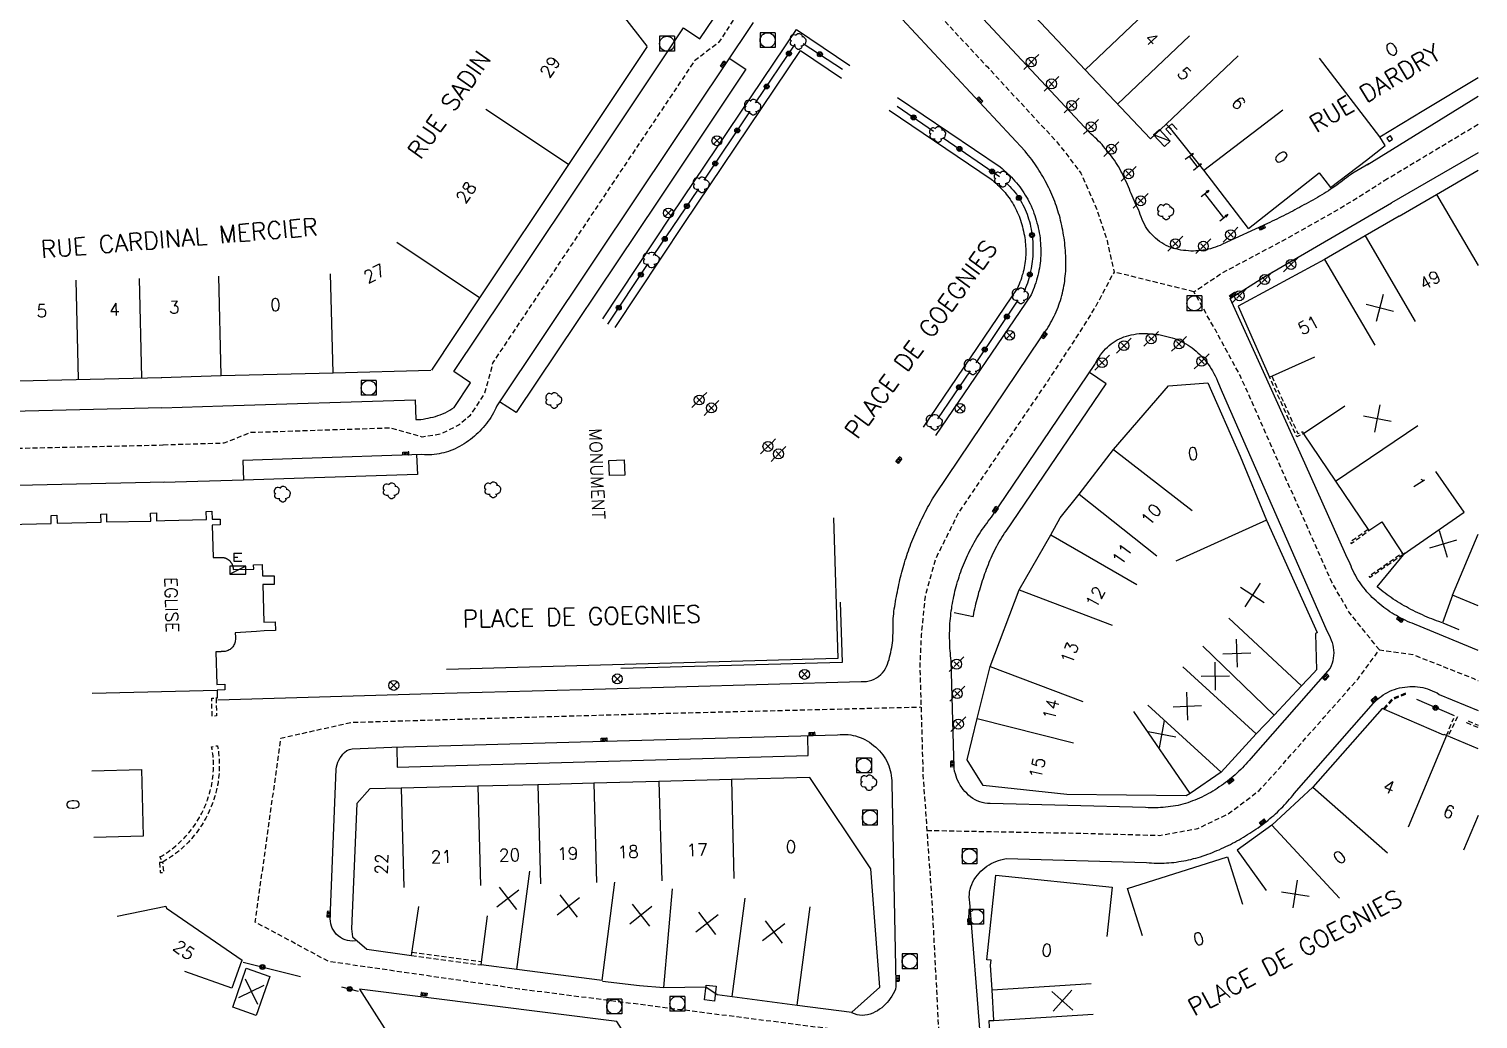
# Model space of a CAD drawing. Header units: millimetres. Extents: x 119599 to 135000, y 124063 to 131000.
# Drawn here: x 134854.1 to 135000, y 130349.7 to 130449.5 of the extents above; entities that cross this region are included whole.
import ezdxf
from ezdxf.enums import TextEntityAlignment as Align

# ---------------------------------------------------------------- set-up
doc = ezdxf.new("R2010")
doc.units = ezdxf.units.MM
doc.linetypes.add('DASHED', pattern=[0.75, 0.5, -0.25])
doc.layers.get('0').update_dxf_attribs({"linetype": 'CONTINUOUS'})
for name, color, linetype in [('W0001', 6, 'DASHED'), ('W0008', 7, 'CONTINUOUS'), ('W0017', 7, 'CONTINUOUS'), ('W0100', 7, 'CONTINUOUS'), ('W0105', 7, 'CONTINUOUS'), ('W0112', 1, 'DASHED'), ('W0300', 7, 'CONTINUOUS'), ('W0322', 7, 'CONTINUOUS'), ('W0400', 7, 'CONTINUOUS'), ('W0420', 7, 'CONTINUOUS'), ('W0430', 7, 'CONTINUOUS'), ('W0454', 7, 'CONTINUOUS'), ('W0469', 7, 'CONTINUOUS'), ('W0984', 7, 'CONTINUOUS'), ('W0989', 7, 'CONTINUOUS'), ('W0991', 7, 'CONTINUOUS'), ('W1102', 7, 'CONTINUOUS'), ('W1471', 7, 'CONTINUOUS')]:
    doc.layers.add(name, color=color, linetype=linetype)
doc.styles.get("Standard").update_dxf_attribs({"font": 'romans.shx', "width": 0.85})

# ---------------------------------------------------------------- blocks, each defined once
blk = doc.blocks.new('T469')
at = {"color": 0, "linetype": 'Continuous', "flags": 128}
for points in [[(-0.35, 0.35), (0.35, -0.35)], [(-0.35, -0.35), (0.35, 0.35)]]:
    blk.add_lwpolyline(points, dxfattribs=at)
at = {"color": 0, "linetype": 'Continuous'}
blk.add_circle((0, 0), 0.5, dxfattribs=at)
blk = doc.blocks.new('T300')
for p, q in [((-0.8, 0.51), (-0.86, 0.34)), ((-0.86, 0.34), (-0.86, 0.17)), ((-0.86, 0.17), (-0.74, 0.06)), ((-0.69, 0.63), (-0.8, 0.51)), ((-0.8, -0.06), (-0.74, 0.06)), ((-0.74, 0.06), (-0.69, 0.11)), ((-0.57, 0.69), (-0.69, 0.63)), ((-0.46, 0.69), (-0.57, 0.69)), ((-0.29, 0.63), (-0.46, 0.69)), ((-0.29, 0.63), (-0.17, 0.74)), ((-0.23, 0.57), (-0.29, 0.63)), ((-0.17, 0.74), (-0.06, 0.8)), ((-0.06, 0.8), (0.06, 0.8)), ((0.06, 0.8), (0.23, 0.74)), ((0.23, 0.74), (0.34, 0.63)), ((0.34, 0.63), (0.4, 0.51)), ((0.46, 0.46), (0.34, 0.46)), ((0.4, 0.51), (0.4, 0.46)), ((0.57, 0.4), (0.46, 0.46)), ((0.57, 0.4), (0.69, 0.29)), ((0.69, 0.29), (0.74, 0.17)), ((0.74, 0.06), (0.69, -0.17)), ((0.74, 0.17), (0.74, 0.06)), ((-0.8, -0.17), (-0.8, -0.06)), ((-0.8, -0.23), (-0.8, -0.17)), ((-0.74, -0.34), (-0.8, -0.23)), ((-0.69, -0.4), (-0.74, -0.34)), ((-0.51, -0.46), (-0.69, -0.4)), ((-0.4, -0.46), (-0.51, -0.46)), ((-0.4, -0.46), (-0.34, -0.46)), ((-0.34, -0.46), (-0.34, -0.4)), ((-0.34, -0.51), (-0.34, -0.46)), ((-0.29, -0.63), (-0.34, -0.51)), ((-0.17, -0.74), (-0.29, -0.63)), ((-0.06, -0.8), (-0.17, -0.74)), ((0.06, -0.8), (-0.06, -0.8)), ((0.17, -0.74), (0.06, -0.8)), ((0.23, -0.69), (0.17, -0.74)), ((0.29, -0.46), (0.23, -0.46)), ((0.29, -0.63), (0.23, -0.69)), ((0.46, -0.4), (0.29, -0.46)), ((0.34, -0.51), (0.29, -0.63)), ((0.34, -0.51), (0.34, -0.46)), ((0.57, -0.34), (0.46, -0.4)), ((0.63, -0.29), (0.57, -0.34)), ((0.69, -0.17), (0.63, -0.29))]:
    blk.add_line(p, q)
blk = doc.blocks.new('T454')
for p, q in [((-0.25, 0.25), (0.25, -0.25)), ((-0.25, -0.25), (0.25, 0.25)), ((0.75, 0.75), (0.375, 0.375)), ((-0.375, -0.375), (-0.75, -0.75))]:
    blk.add_line(p, q)
blk.add_ellipse((0, 0), major_axis=(0.354, 0.354), ratio=1, start_param=5.497787143782138, end_param=11.78097245096172)
blk = doc.blocks.new('T400')
for p, q in [((-0.15, 0.3), (0.15, 0.3)), ((-0.15, -0.25), (-0.15, 0.3)), ((-0.15, 0.15), (0.15, 0.15)), ((-0.15, 0), (0.15, 0)), ((0.15, 0.3), (0.15, -0.25)), ((-0.15, -0.15), (0.15, -0.15)), ((-0.15, -0.25), (-0.15, -0.3)), ((-0.15, -0.3), (0.15, -0.3)), ((0.15, -0.3), (0.15, -0.25))]:
    blk.add_line(p, q)
blk = doc.blocks.new('T420')
for p, q in [((0.75, 0.75), (-0.75, 0.75)), ((-0.75, 0.75), (-0.75, -0.75)), ((0.75, 0.75), (0.75, -0.75)), ((0.75, -0.75), (-0.75, -0.75))]:
    blk.add_line(p, q)
blk.add_ellipse((0, 0), major_axis=(-0.53, 0.53), ratio=1, start_param=3.926991, end_param=10.210176)
blk = doc.blocks.new('T430')
at = {"flags": 128}
for points in [[(-0.4, 2.1), (0.4, 2.1)], [(-0.4, 2.1), (-0.4, 1.3)], [(-0.4, 1.7), (0, 1.7)], [(0.8, 0.8), (-0.8, 0.8)], [(-0.8, 0.8), (-0.8, 0)], [(0.8, 0.8), (-0.8, 0)], [(-0.8, 0), (0.8, 0)], [(-0.4, 1.3), (0.4, 1.3)], [(0.8, 0), (0.8, 0.8)]]:
    blk.add_lwpolyline(points, dxfattribs=at)
blk = doc.blocks.new('t105o')
for p, q in [((-0.5, 0), (0.5, 0)), ((0.5, 0), (0.2, 0.1)), ((0.5, 0), (0.2, -0.1))]:
    blk.add_line(p, q)
blk = doc.blocks.new('t322o')
at = {"color": 0, "linetype": 'Continuous'}
for radius in [0.25, 0.15]:
    blk.add_circle((0, 0), radius, dxfattribs=at)
blk = doc.blocks.new('t991o')
at = {"color": 0, "linetype": 'Continuous'}
for p, q in [((-1, 1), (1, -1)), ((-1, -1), (1, 1))]:
    blk.add_line(p, q, dxfattribs=at)
blk = doc.blocks.new('T1471')
at = {"color": 0, "linetype": 'Continuous', "flags": 128}
blk.add_lwpolyline([(-0.75, -0.5), (-0.75, 0.5), (0.75, 0.5), (0.75, -0.5), (-0.75, -0.5)], dxfattribs=at)

msp = doc.modelspace()

# ---------------------------------------------------------------- linework, layer by layer
at = {"layer": 'W0001', "flags": 128}
for points in [[(134932.72, 130484.3), (134933.83, 130479.23), (134934.22, 130474.76), (134934.83, 130467.95), (134934.99, 130465.26), (134935.33, 130460.7), (134938.09, 130458.13), (134940.92, 130455.9), (134943.71, 130453.03), (134950.59, 130445.65), (134957.66, 130438.01), (134960.01, 130434.96), (134961.64, 130431.22), (134962.64, 130428.15), (134963.35, 130424.99), (134961.52, 130421.55), (134959.51, 130418.35), (134956.77, 130414.17), (134947.69, 130400.76), (134945.4, 130396.15), (134944.32, 130392.31), (134943.93, 130388.44), (134943.79, 130385.36), (134944.11, 130374.32), (134945, 130361.59), (134945.42, 130353.61), (134946.07, 130340.93), (134946.4, 130332.96), (134946.5, 130327.78), (134946.4, 130322.38)], [(134912.83, 130468.46), (134920.16, 130462.79), (134924.03, 130459.91), (134925.55, 130458.84), (134927.95, 130456.94), (134925.92, 130451.78), (134923.53, 130448.1), (134921.11, 130446.27), (134909.73, 130429.25), (134900.8, 130415.88), (134899.97, 130412.8), (134898.48, 130410.5), (134897.41, 130409.6), (134895.53, 130408.65), (134893.68, 130408.37), (134890.49, 130409.27), (134881.44, 130408.97), (134876.38, 130408.81), (134873.7, 130407.74), (134867.57, 130407.56)], [(134990.07, 130386.93), (134986.98, 130390.77), (134985.28, 130393.76), (134983.07, 130398.73), (134978.54, 130408.95), (134976.05, 130414.55), (134973.55, 130419.15), (134971.39, 130423), (134974.23, 130424.89), (134980.67, 130428.32), (134985.95, 130431.3), (134990.14, 130433.91)], [(134971.39, 130423), (134963.35, 130424.99)], [(134944.5, 130368.75), (134959.57, 130368.47), (134963.69, 130368.36), (134967.94, 130368.25), (134971.78, 130368.94), (134974.85, 130370.41), (134977.97, 130372.77), (134980.41, 130375.49), (134984.5, 130380.14), (134987.92, 130384.01), (134990.07, 130386.93), (134993.45, 130386.46), (134999.65, 130384), (135000, 130383.85)], [(134945.78, 130346.54), (134936.57, 130348.52), (134903.43, 130352.77), (134884.26, 130355.54), (134876.87, 130359.51), (134879.46, 130378.04), (134886.53, 130379.63), (134902.32, 130380.1), (134917.62, 130380.53), (134943.91, 130381.18)]]:
    msp.add_lwpolyline(points, dxfattribs=at)
at = {"layer": 'W0001'}
for points in [[(135000, 130439.83), (134990.89, 130434.36), (134990.15, 130433.9)], [(134810.95, 130406.29), (134867.57, 130407.57)]]:
    msp.add_lwpolyline(points, dxfattribs=at)
at = {"layer": 'W0008', "flags": 128}
for points in [[(134988.99, 130435.88), (134987.38, 130434.93), (134987.17, 130434.78), (134986.96, 130434.63), (134986.75, 130434.47), (134986.56, 130434.33), (134986.36, 130434.18), (134986.17, 130434.04), (134985.97, 130433.89), (134985.78, 130433.74), (134985.58, 130433.6), (134985.38, 130433.46), (134985.16, 130433.32), (134984.94, 130433.18), (134984.72, 130433.04), (134984.5, 130432.9), (134984.27, 130432.77), (134984.05, 130432.63), (134983.83, 130432.5), (134983.6, 130432.37), (134983.38, 130432.24), (134983.15, 130432.11), (134982.92, 130431.99), (134982.7, 130431.86), (134982.47, 130431.74), (134982.24, 130431.61), (134982.02, 130431.49), (134981.79, 130431.37), (134981.57, 130431.25), (134981.34, 130431.13), (134981.11, 130431.01), (134980.88, 130430.89), (134980.65, 130430.78), (134980.42, 130430.66), (134980.19, 130430.55), (134979.96, 130430.43), (134979.73, 130430.32), (134979.5, 130430.21), (134979.27, 130430.1), (134979.04, 130429.98), (134978.81, 130429.87), (134974.28, 130427.78), (134974.04, 130427.67), (134973.8, 130427.58), (134973.56, 130427.49), (134973.32, 130427.41), (134973.07, 130427.34), (134972.83, 130427.28), (134972.58, 130427.23), (134972.34, 130427.18), (134972.09, 130427.15), (134971.84, 130427.12), (134971.59, 130427.11), (134971.34, 130427.1), (134971.09, 130427.1), (134970.84, 130427.12), (134970.59, 130427.14), (134970.34, 130427.17), (134970.09, 130427.2), (134969.83, 130427.25), (134969.58, 130427.31), (134969.33, 130427.37), (134969.07, 130427.45), (134968.82, 130427.55), (134968.59, 130427.66), (134968.36, 130427.78), (134968.15, 130427.92), (134967.94, 130428.07), (134967.74, 130428.23), (134967.54, 130428.4), (134967.36, 130428.57), (134967.17, 130428.76), (134967, 130428.95), (134966.82, 130429.15), (134966.66, 130429.36), (134966.52, 130429.58), (134966.4, 130429.81), (134966.28, 130430.05), (134966.18, 130430.29), (134966.09, 130430.54), (134965.99, 130430.78), (134965.9, 130431.03), (134965.8, 130431.27), (134965.69, 130431.51), (134965.59, 130431.73), (134965.48, 130431.96), (134965.38, 130432.19), (134965.28, 130432.42), (134965.18, 130432.65), (134965.08, 130432.88), (134964.98, 130433.11), (134964.89, 130433.34), (134964.79, 130433.57), (134964.69, 130433.8), (134964.59, 130434.03), (134964.48, 130434.26), (134964.38, 130434.49), (134964.27, 130434.71), (134964.16, 130434.94), (134964.04, 130435.16), (134963.92, 130435.38), (134963.8, 130435.6), (134963.67, 130435.81), (134963.53, 130436.03), (134963.39, 130436.24), (134963.24, 130436.44), (134963.09, 130436.65), (134962.94, 130436.85), (134962.79, 130437.05), (134962.63, 130437.24), (134962.47, 130437.44), (134962.3, 130437.63), (134962.14, 130437.82), (134961.97, 130438), (134961.79, 130438.18), (134961.61, 130438.36), (134961.43, 130438.54), (134961.25, 130438.71), (134961.06, 130438.88), (134960.87, 130439.05), (134953.57, 130446.86), (134941.45, 130459.84)], [(134873.1, 130381.91), (134894.68, 130382.53), (134909.78, 130382.95), (134937.88, 130383.73), (134938.16, 130383.73), (134938.43, 130383.75), (134938.7, 130383.8), (134938.95, 130383.87), (134939.19, 130383.97), (134939.42, 130384.1), (134939.64, 130384.26), (134939.85, 130384.44), (134940.04, 130384.63), (134940.19, 130384.83), (134940.32, 130385.04), (134940.44, 130385.26), (134940.53, 130385.48), (134940.62, 130385.71), (134940.69, 130385.95), (134940.75, 130386.19), (134940.81, 130386.43), (134940.87, 130386.67), (134940.92, 130386.92), (134940.97, 130387.16), (134941.02, 130387.4), (134941.05, 130387.64), (134941.07, 130387.88), (134941.08, 130388.13), (134941.09, 130388.37), (134941.1, 130388.61), (134941.1, 130388.86), (134941.1, 130389.1), (134941.1, 130389.35), (134941.1, 130389.59), (134941.11, 130389.84), (134941.12, 130390.08), (134941.13, 130390.32), (134941.16, 130390.57), (134941.19, 130390.81), (134941.22, 130391.06), (134941.26, 130391.31), (134941.3, 130391.55), (134941.35, 130391.8), (134941.39, 130392.05), (134941.43, 130392.3), (134941.48, 130392.54), (134941.53, 130392.79), (134941.58, 130393.04), (134941.63, 130393.28), (134941.68, 130393.53), (134941.73, 130393.77), (134941.79, 130394.02), (134941.85, 130394.26), (134941.91, 130394.5), (134941.97, 130394.75), (134942.04, 130394.99), (134942.1, 130395.23), (134942.17, 130395.47), (134942.24, 130395.71), (134942.32, 130395.95), (134942.4, 130396.19), (134942.47, 130396.43), (134942.56, 130396.67), (134942.64, 130396.91), (134942.73, 130397.15), (134942.81, 130397.38), (134942.9, 130397.62), (134942.99, 130397.85), (134943.09, 130398.08), (134943.18, 130398.32), (134943.28, 130398.55), (134943.38, 130398.78), (134943.48, 130399.01), (134943.58, 130399.24), (134943.68, 130399.46), (134943.79, 130399.69), (134943.9, 130399.92), (134944.01, 130400.14), (134944.12, 130400.37), (134944.23, 130400.59), (134944.34, 130400.81), (134944.46, 130401.03), (134944.58, 130401.26), (134944.7, 130401.48), (134944.82, 130401.69), (134944.95, 130401.91), (134945.07, 130402.13), (134945.2, 130402.35), (134945.33, 130402.56), (134955.98, 130418.37), (134956.13, 130418.58), (134956.28, 130418.79), (134956.43, 130419), (134956.57, 130419.21), (134956.71, 130419.43), (134956.84, 130419.64), (134956.96, 130419.86), (134957.08, 130420.08), (134957.2, 130420.3), (134957.31, 130420.53), (134957.42, 130420.75), (134957.52, 130420.98), (134957.61, 130421.21), (134957.71, 130421.44), (134957.79, 130421.67), (134957.87, 130421.9), (134957.95, 130422.13), (134958.02, 130422.37), (134958.09, 130422.61), (134958.15, 130422.85), (134958.2, 130423.09), (134958.26, 130423.33), (134958.3, 130423.58), (134958.35, 130423.82), (134958.38, 130424.07), (134958.41, 130424.32), (134958.44, 130424.57), (134958.46, 130424.82), (134958.48, 130425.07), (134958.49, 130425.33), (134958.5, 130425.59), (134958.5, 130425.84), (134958.5, 130426.1), (134958.49, 130426.37), (134958.48, 130426.63), (134958.47, 130426.89), (134958.45, 130427.16), (134958.43, 130427.41), (134958.4, 130427.67), (134958.38, 130427.93), (134958.35, 130428.19), (134958.31, 130428.44), (134958.27, 130428.69), (134958.23, 130428.94), (134958.19, 130429.19), (134958.14, 130429.44), (134958.08, 130429.69), (134958.03, 130429.94), (134957.97, 130430.18), (134957.91, 130430.43), (134957.84, 130430.67), (134957.77, 130430.91), (134957.7, 130431.15), (134957.62, 130431.39), (134957.54, 130431.63), (134957.46, 130431.86), (134957.37, 130432.1), (134957.28, 130432.33), (134957.19, 130432.57), (134957.09, 130432.8), (134956.99, 130433.03), (134956.88, 130433.25), (134956.78, 130433.48), (134956.66, 130433.71), (134956.55, 130433.93), (134956.43, 130434.16), (134956.31, 130434.38), (134956.18, 130434.6), (134956.06, 130434.82), (134955.92, 130435.04), (134955.79, 130435.25), (134955.65, 130435.47), (134955.51, 130435.68), (134955.36, 130435.9), (134955.21, 130436.11), (134955.06, 130436.32), (134954.9, 130436.53), (134954.74, 130436.74), (134954.58, 130436.94), (134954.41, 130437.15), (134940.65, 130451.92)], [(134892.97, 130412.13), (134893.04, 130410.14), (134893.54, 130410.15), (134893.79, 130410.18), (134894.04, 130410.22), (134894.29, 130410.27), (134894.53, 130410.32), (134894.78, 130410.38), (134895.02, 130410.45), (134895.26, 130410.53), (134895.5, 130410.62), (134895.74, 130410.72), (134895.98, 130410.82), (134896.22, 130410.94), (134896.45, 130411.07), (134896.67, 130411.21), (134896.89, 130411.35), (134898.56, 130413.84), (134896.86, 130414.97), (134904.61, 130426.54), (134913.41, 130439.72), (134920, 130449.58), (134921.65, 130448.47), (134923.74, 130451.6)], [(134927.01, 130450.13), (134915.54, 130432.98), (134901.2, 130411.5), (134901.09, 130411.26), (134900.97, 130411.02), (134900.85, 130410.8), (134900.72, 130410.57), (134900.59, 130410.35), (134900.45, 130410.14), (134900.3, 130409.93), (134900.15, 130409.73), (134899.99, 130409.53), (134899.83, 130409.34), (134899.66, 130409.15), (134899.49, 130408.97), (134899.31, 130408.79), (134899.13, 130408.61), (134898.94, 130408.45), (134898.74, 130408.28), (134898.54, 130408.13), (134898.33, 130407.97), (134898.12, 130407.83), (134897.9, 130407.68), (134897.67, 130407.55), (134897.45, 130407.42), (134897.23, 130407.3), (134897.01, 130407.19), (134896.78, 130407.09), (134896.55, 130407), (134896.32, 130406.92), (134896.09, 130406.85), (134895.85, 130406.78), (134895.62, 130406.73), (134895.38, 130406.68), (134895.14, 130406.64), (134894.89, 130406.61), (134894.65, 130406.59), (134894.4, 130406.58), (134894.15, 130406.58), (134893.9, 130406.58), (134893.65, 130406.6), (134881.58, 130406.2), (134875.63, 130406.02), (134875.69, 130404.02), (134867.66, 130403.8)], [(134911.87, 130420.26), (134918.79, 130430.71), (134931.37, 130449.43), (134936.75, 130445.79)], [(134913.12, 130419.39), (134920.06, 130429.86), (134931.78, 130447.31), (134935.9, 130444.53)], [(134941.56, 130442.55), (134951.88, 130435.57), (134952.08, 130435.4), (134952.28, 130435.23), (134952.48, 130435.06), (134952.67, 130434.89), (134952.85, 130434.71), (134953.03, 130434.53), (134953.2, 130434.34), (134953.37, 130434.15), (134953.54, 130433.96), (134953.69, 130433.77), (134953.85, 130433.57), (134954, 130433.37), (134954.14, 130433.16), (134954.28, 130432.96), (134954.41, 130432.74), (134954.54, 130432.53), (134954.66, 130432.31), (134954.78, 130432.09), (134954.89, 130431.86), (134954.99, 130431.64), (134955.09, 130431.4), (134955.19, 130431.17), (134955.28, 130430.93), (134955.37, 130430.69), (134955.45, 130430.44), (134955.52, 130430.2), (134955.59, 130429.94), (134955.66, 130429.69), (134955.72, 130429.43), (134955.77, 130429.17), (134955.82, 130428.92), (134955.86, 130428.66), (134955.9, 130428.41), (134955.92, 130428.15), (134955.95, 130427.9), (134955.96, 130427.64), (134955.97, 130427.39), (134955.98, 130427.14), (134955.97, 130426.89), (134955.97, 130426.64), (134955.95, 130426.38), (134955.93, 130426.13), (134955.9, 130425.89), (134955.87, 130425.64), (134955.83, 130425.39), (134955.79, 130425.14), (134955.73, 130424.89), (134955.68, 130424.65), (134955.61, 130424.4), (134955.54, 130424.16), (134955.47, 130423.91), (134955.38, 130423.67), (134955.29, 130423.42), (134955.2, 130423.18), (134955.1, 130422.94), (134954.99, 130422.7), (134945.37, 130408.51)], [(134940.7, 130441.29), (134950.97, 130434.34), (134951.12, 130434.23), (134951.29, 130434.08), (134951.46, 130433.93), (134951.62, 130433.78), (134951.78, 130433.63), (134951.93, 130433.47), (134952.08, 130433.31), (134952.23, 130433.15), (134952.37, 130432.99), (134952.5, 130432.82), (134952.63, 130432.65), (134952.76, 130432.48), (134952.88, 130432.31), (134953, 130432.13), (134953.11, 130431.95), (134953.22, 130431.77), (134953.32, 130431.58), (134953.42, 130431.4), (134953.52, 130431.2), (134953.61, 130431.01), (134953.69, 130430.81), (134953.78, 130430.61), (134953.85, 130430.41), (134953.93, 130430.2), (134954, 130429.99), (134954.06, 130429.77), (134954.12, 130429.55), (134954.18, 130429.33), (134954.23, 130429.11), (134954.28, 130428.88), (134954.32, 130428.66), (134954.36, 130428.44), (134954.39, 130428.22), (134954.41, 130428), (134954.43, 130427.78), (134954.44, 130427.56), (134954.45, 130427.35), (134954.46, 130427.13), (134954.45, 130426.92), (134954.45, 130426.7), (134954.43, 130426.49), (134954.42, 130426.28), (134954.39, 130426.07), (134954.37, 130425.86), (134954.33, 130425.64), (134954.29, 130425.43), (134954.25, 130425.22), (134954.2, 130425.01), (134954.15, 130424.8), (134954.08, 130424.59), (134954.02, 130424.38), (134953.95, 130424.17), (134953.87, 130423.96), (134953.79, 130423.75), (134953.7, 130423.54), (134953.66, 130423.44), (134944.12, 130409.36)], [(135000, 130386.87), (134993.62, 130389.52), (134993.38, 130389.61), (134993.14, 130389.7), (134992.91, 130389.8), (134992.68, 130389.91), (134992.45, 130390.02), (134992.22, 130390.13), (134992, 130390.25), (134991.78, 130390.38), (134991.56, 130390.5), (134991.34, 130390.64), (134991.13, 130390.77), (134990.92, 130390.92), (134990.72, 130391.06), (134990.51, 130391.21), (134990.31, 130391.37), (134990.11, 130391.53), (134989.92, 130391.69), (134989.73, 130391.86), (134989.54, 130392.04), (134989.35, 130392.21), (134989.17, 130392.4), (134988.99, 130392.58), (134988.82, 130392.78), (134988.66, 130392.97), (134988.5, 130393.17), (134988.34, 130393.37), (134988.19, 130393.58), (134988.05, 130393.78), (134987.91, 130394), (134987.78, 130394.21), (134987.66, 130394.44), (134987.54, 130394.66), (134987.42, 130394.89), (134987.31, 130395.12), (134987.21, 130395.35), (134987.11, 130395.59), (134986.69, 130396.51), (134982.55, 130405.74), (134978.4, 130414.95), (134975.05, 130422.31), (134978.43, 130424.47), (134991.29, 130431.94)], [(134867.47, 130411.32), (134873.6, 130411.5), (134892.97, 130412.12)], [(134949.86, 130348.34), (134948.82, 130361.49), (134948.79, 130361.77), (134948.77, 130362.04), (134948.78, 130362.3), (134948.81, 130362.56), (134948.86, 130362.82), (134948.93, 130363.07), (134949.02, 130363.31), (134949.14, 130363.55), (134949.27, 130363.79), (134949.42, 130364.02), (134949.59, 130364.24), (134949.77, 130364.44), (134949.95, 130364.63), (134950.14, 130364.81), (134950.34, 130364.98), (134950.55, 130365.13), (134950.76, 130365.27), (134950.99, 130365.4), (134951.22, 130365.52), (134951.46, 130365.62), (134951.7, 130365.71), (134951.96, 130365.79), (134952.22, 130365.85), (134952.49, 130365.9), (134966.62, 130365.51), (134966.87, 130365.49), (134967.12, 130365.47), (134967.38, 130365.46), (134967.63, 130365.46), (134967.88, 130365.45), (134968.13, 130365.45), (134968.38, 130365.46), (134968.63, 130365.47), (134968.87, 130365.49), (134969.12, 130365.51), (134969.37, 130365.53), (134969.62, 130365.56), (134969.86, 130365.6), (134970.11, 130365.64), (134970.36, 130365.68), (134970.6, 130365.73), (134970.85, 130365.78), (134971.09, 130365.83), (134971.34, 130365.9), (134971.58, 130365.96), (134971.83, 130366.03), (134972.07, 130366.1), (134972.31, 130366.18), (134972.54, 130366.26), (134972.78, 130366.34), (134973.02, 130366.43), (134973.25, 130366.52), (134973.48, 130366.61), (134973.71, 130366.71), (134973.94, 130366.8), (134974.17, 130366.91), (134974.4, 130367.01), (134974.62, 130367.12), (134974.84, 130367.22), (134975.07, 130367.34), (134975.29, 130367.45), (134975.51, 130367.57), (134975.73, 130367.69), (134975.94, 130367.81), (134976.16, 130367.94), (134976.37, 130368.06), (134976.59, 130368.19), (134976.8, 130368.32), (134977.01, 130368.46), (134977.22, 130368.59), (134977.43, 130368.73), (134977.64, 130368.87), (134977.85, 130369.02), (134978.06, 130369.16), (134978.26, 130369.31), (134978.46, 130369.46), (134978.66, 130369.62), (134978.86, 130369.77), (134979.05, 130369.93), (134979.25, 130370.1), (134979.43, 130370.26), (134979.62, 130370.43), (134979.8, 130370.6), (134979.98, 130370.78), (134980.16, 130370.95), (134980.34, 130371.13), (134980.51, 130371.32), (134980.68, 130371.5), (134980.85, 130371.69), (134981.01, 130371.88), (134981.18, 130372.07), (134981.34, 130372.27), (134981.49, 130372.47), (134989.46, 130381.55), (134989.65, 130381.74), (134989.84, 130381.92), (134990.04, 130382.09), (134990.25, 130382.25), (134990.46, 130382.39), (134990.67, 130382.53), (134990.9, 130382.65), (134991.13, 130382.76), (134991.36, 130382.86), (134991.6, 130382.95), (134991.85, 130383.03), (134992.1, 130383.09), (134992.36, 130383.14), (134992.62, 130383.19), (134992.89, 130383.22), (134993.15, 130383.23), (134993.41, 130383.24), (134993.67, 130383.23), (134993.92, 130383.21), (134994.18, 130383.18), (134994.43, 130383.13), (134994.67, 130383.07), (134994.92, 130383), (134995.16, 130382.92), (134995.4, 130382.82), (134995.63, 130382.71), (134995.87, 130382.59), (134996.1, 130382.45), (135000, 130380.84)], [(134886.96, 130357.63), (134886.68, 130357.6), (134886.41, 130357.61), (134886.16, 130357.65), (134885.91, 130357.72), (134885.67, 130357.83), (134885.44, 130357.96), (134885.22, 130358.13), (134885.03, 130358.31), (134884.88, 130358.49), (134884.74, 130358.69), (134884.63, 130358.9), (134884.54, 130359.11), (134884.48, 130359.34), (134884.45, 130359.59), (134884.43, 130359.84), (134885.01, 130374.91), (134885.05, 130375.15), (134885.12, 130375.39), (134885.2, 130375.61), (134885.29, 130375.83), (134885.41, 130376.04), (134885.55, 130376.24), (134885.7, 130376.43), (134885.87, 130376.61), (134886.1, 130376.79), (134886.36, 130376.91), (134886.64, 130376.97), (134890.61, 130377.13), (134909.61, 130377.66), (134935.51, 130378.38), (134935.78, 130378.4), (134936.05, 130378.41), (134936.31, 130378.41), (134936.57, 130378.39), (134936.83, 130378.36), (134937.08, 130378.31), (134937.32, 130378.26), (134937.57, 130378.18), (134937.8, 130378.1), (134938.04, 130378), (134938.27, 130377.89), (134938.49, 130377.76), (134938.71, 130377.63), (134938.93, 130377.48), (134939.14, 130377.31), (134939.35, 130377.13), (134939.54, 130376.95), (134939.73, 130376.76), (134939.9, 130376.56), (134940.06, 130376.36), (134940.2, 130376.15), (134940.34, 130375.94), (134940.46, 130375.72), (134940.57, 130375.49), (134940.66, 130375.26), (134940.75, 130375.03), (134940.82, 130374.78), (134940.87, 130374.54), (134940.92, 130374.28), (134940.95, 130374.02), (134940.97, 130373.76), (134940.98, 130373.49), (134941.39, 130353.32), (134941.38, 130353.04), (134941.33, 130352.77), (134941.25, 130352.51), (134941.12, 130352.27), (134940.97, 130352.04), (134940.82, 130351.82), (134940.67, 130351.61), (134940.5, 130351.42), (134940.33, 130351.23), (134940.14, 130351.05), (134939.95, 130350.88), (134939.74, 130350.73), (134939.53, 130350.58), (134939.3, 130350.46), (134939.06, 130350.34), (134938.8, 130350.25), (134938.53, 130350.17), (134938.26, 130350.13), (134938, 130350.12), (134937.73, 130350.13), (134937.47, 130350.18), (134937.21, 130350.26), (134936.95, 130350.37)]]:
    msp.add_lwpolyline(points, dxfattribs=at)
at = {"layer": 'W0008'}
for points in [[(134988.83, 130435.78), (135000, 130442.7)], [(135000, 130437), (134991.29, 130431.94)], [(134867.47, 130411.32), (134852.34, 130410.95)], [(134867.76, 130403.81), (134823.28, 130402.83)]]:
    msp.add_lwpolyline(points, dxfattribs=at)
at = {"layer": 'W0008', "flags": 128}
msp.add_lwpolyline([(134947.25, 130374.97), (134946.95, 130385.83), (134946.92, 130386.08), (134946.89, 130386.34), (134946.87, 130386.59), (134946.85, 130386.84), (134946.83, 130387.09), (134946.81, 130387.34), (134946.8, 130387.6), (134946.8, 130387.85), (134946.79, 130388.1), (134946.79, 130388.35), (134946.79, 130388.6), (134946.8, 130388.85), (134946.81, 130389.1), (134946.82, 130389.35), (134946.83, 130389.6), (134946.85, 130389.85), (134946.88, 130390.1), (134946.9, 130390.35), (134946.93, 130390.6), (134946.96, 130390.85), (134947, 130391.09), (134947.03, 130391.34), (134947.08, 130391.59), (134947.12, 130391.84), (134947.17, 130392.09), (134947.22, 130392.33), (134947.28, 130392.58), (134947.33, 130392.83), (134947.39, 130393.07), (134947.46, 130393.32), (134947.53, 130393.56), (134947.6, 130393.81), (134947.67, 130394.06), (134947.75, 130394.3), (134947.83, 130394.54), (134947.92, 130394.78), (134948, 130395.02), (134948.09, 130395.26), (134948.18, 130395.49), (134948.28, 130395.73), (134948.38, 130395.96), (134948.48, 130396.19), (134948.59, 130396.42), (134948.69, 130396.65), (134948.81, 130396.88), (134948.92, 130397.1), (134949.04, 130397.32), (134949.16, 130397.54), (134949.28, 130397.76), (134949.41, 130397.98), (134949.54, 130398.2), (134949.67, 130398.42), (134949.8, 130398.63), (134949.94, 130398.84), (134950.08, 130399.05), (134950.23, 130399.26), (134950.38, 130399.47), (134950.53, 130399.67), (134950.68, 130399.88), (134950.84, 130400.08), (134951, 130400.28), (134961.42, 130415.69), (134961.55, 130415.95), (134961.69, 130416.19), (134961.84, 130416.42), (134962, 130416.65), (134962.16, 130416.86), (134962.33, 130417.06), (134962.5, 130417.25), (134962.68, 130417.42), (134962.87, 130417.59), (134963.06, 130417.75), (134963.26, 130417.89), (134963.47, 130418.03), (134963.68, 130418.15), (134963.9, 130418.27), (134964.12, 130418.37), (134964.35, 130418.46), (134964.59, 130418.54), (134964.83, 130418.61), (134965.08, 130418.67), (134965.34, 130418.71), (134965.6, 130418.75), (134965.87, 130418.78), (134966.15, 130418.79), (134966.43, 130418.79), (134966.72, 130418.79), (134967.02, 130418.77), (134967.3, 130418.75), (134967.59, 130418.71), (134967.87, 130418.68), (134968.14, 130418.63), (134968.41, 130418.57), (134968.67, 130418.51), (134968.93, 130418.44), (134969.19, 130418.37), (134969.43, 130418.28), (134969.67, 130418.19), (134969.91, 130418.09), (134970.14, 130417.98), (134970.37, 130417.87), (134970.59, 130417.75), (134970.81, 130417.62), (134971.02, 130417.48), (134971.22, 130417.34), (134971.42, 130417.19), (134971.62, 130417.03), (134971.8, 130416.86), (134971.99, 130416.68), (134972.17, 130416.5), (134972.34, 130416.31), (134972.51, 130416.12), (134972.67, 130415.91), (134972.83, 130415.7), (134972.98, 130415.48), (134973.13, 130415.25), (134973.27, 130415.02), (134973.4, 130414.78), (134973.53, 130414.53), (134973.66, 130414.27), (134973.78, 130414), (134974.25, 130412.88), (134979.28, 130401.42), (134984.69, 130389.07), (134984.69, 130389.07), (134985.1, 130388.16), (134985.21, 130387.91), (134985.31, 130387.67), (134985.38, 130387.41), (134985.43, 130387.16), (134985.46, 130386.89), (134985.47, 130386.63), (134985.46, 130386.36), (134985.43, 130386.09), (134985.38, 130385.83), (134985.31, 130385.58), (134985.21, 130385.33), (134985.1, 130385.08), (134977.14, 130376), (134976.97, 130375.8), (134976.8, 130375.61), (134976.63, 130375.42), (134976.46, 130375.24), (134976.28, 130375.05), (134976.1, 130374.88), (134975.92, 130374.7), (134975.74, 130374.53), (134975.55, 130374.36), (134975.36, 130374.19), (134975.17, 130374.03), (134974.97, 130373.87), (134974.77, 130373.71), (134974.57, 130373.56), (134974.37, 130373.41), (134974.16, 130373.27), (134973.95, 130373.12), (134973.74, 130372.98), (134973.53, 130372.84), (134973.31, 130372.71), (134973.09, 130372.58), (134972.87, 130372.45), (134972.64, 130372.33), (134972.42, 130372.22), (134972.19, 130372.11), (134971.96, 130372), (134971.73, 130371.9), (134971.49, 130371.8), (134971.26, 130371.71), (134971.02, 130371.63), (134970.78, 130371.54), (134970.54, 130371.47), (134970.29, 130371.4), (134970.05, 130371.33), (134969.8, 130371.27), (134969.55, 130371.21), (134968.3, 130371.06), (134968.04, 130371.05), (134967.79, 130371.03), (134967.53, 130371.03), (134967.28, 130371.02), (134967.03, 130371.02), (134966.77, 130371.03), (134966.52, 130371.04), (134950.87, 130371.47), (134950.6, 130371.47), (134950.33, 130371.5), (134950.07, 130371.55), (134949.82, 130371.62), (134949.58, 130371.71), (134949.35, 130371.83), (134949.12, 130371.97), (134948.9, 130372.13), (134948.7, 130372.31), (134948.51, 130372.49), (134948.33, 130372.68), (134948.17, 130372.87), (134948.01, 130373.08), (134947.87, 130373.29), (134947.75, 130373.51), (134947.63, 130373.73), (134947.53, 130373.96), (134947.44, 130374.2), (134947.37, 130374.45), (134947.3, 130374.7)], close=True, dxfattribs=at)
at = {"layer": 'W0017', "flags": 128}
for points in [[(134924.6, 130446.53), (134926.27, 130445.41), (134917.4, 130432.12), (134903.16, 130410.83), (134901.48, 130411.91)], [(134947.25, 130390.69), (134949.17, 130390.28), (134949.18, 130390.35), (134949.23, 130390.59), (134949.28, 130390.84), (134949.33, 130391.08), (134949.39, 130391.32), (134949.44, 130391.56), (134949.5, 130391.79), (134949.56, 130392.03), (134949.62, 130392.27), (134949.69, 130392.51), (134949.75, 130392.74), (134949.82, 130392.98), (134949.89, 130393.21), (134949.96, 130393.45), (134950.04, 130393.68), (134950.11, 130393.92), (134950.19, 130394.15), (134950.27, 130394.38), (134950.35, 130394.61), (134950.44, 130394.84), (134950.52, 130395.07), (134950.61, 130395.3), (134950.7, 130395.53), (134950.79, 130395.76), (134950.89, 130395.99), (134950.98, 130396.21), (134951.09, 130396.45), (134951.19, 130396.68), (134951.3, 130396.91), (134951.42, 130397.14), (134951.54, 130397.36), (134951.66, 130397.59), (134951.79, 130397.81), (134951.92, 130398.03), (134952.05, 130398.24), (134952.19, 130398.46), (134952.33, 130398.67), (134952.48, 130398.88), (134962.54, 130413.74), (134960.87, 130414.86)], [(134893.12, 130406.58), (134893.21, 130404.58), (134881.79, 130404.23), (134875.7, 130404.02)], [(134935.11, 130400.22), (134935.55, 130386.06), (134896.12, 130384.95)], [(134935.76, 130391.73), (134935.96, 130385.67), (134913.7, 130385.05)], [(134996.45, 130389.67), (134998.07, 130388.99)], [(134891.13, 130377.13), (134891.17, 130375.12), (134910.06, 130375.65), (134932.56, 130376.28), (134932.51, 130378.29)]]:
    msp.add_lwpolyline(points, dxfattribs=at)
at = {"layer": 'W0100', "flags": 128}
for points in [[(134916.34, 130447.72), (134907.12, 130459.62), (134907.16, 130459.65), (134904.96, 130462.49)], [(134976.88, 130429.36), (134972.38, 130435.25), (134969.19, 130439.24), (134968.59, 130439.87), (134967.03, 130438.39), (134960.43, 130445.34), (134954.28, 130451.91), (134954.31, 130453.78), (134957.96, 130457.2)], [(134916.34, 130447.7), (134908.41, 130435.82), (134899.44, 130422.4), (134894.61, 130415.11)], [(134970.93, 130436.64), (134971.73, 130435.57)], [(134976.88, 130429.36), (134983.99, 130434.98), (134985.14, 130433.51), (134988.77, 130436.27)], [(134974.4, 130430.46), (134972.5, 130432.9)], [(134992.06, 130430.63), (134988.62, 130428.63), (134984.55, 130426.25), (134975.85, 130421.55), (134979.01, 130414.41), (134983.58, 130416.43)], [(134867.4, 130414.38), (134873.44, 130414.56), (134884.71, 130414.83), (134894.55, 130415.09)], [(134948.55, 130375.87), (134949.55, 130380.02), (134950.87, 130385.27), (134953.81, 130392.99), (134957, 130398.52), (134957.93, 130400.23), (134959.83, 130402.61), (134963.31, 130407.11), (134968.82, 130413.54), (134972.81, 130413.82), (134976.04, 130406.43), (134978.69, 130399.98), (134983.79, 130388.69), (134983.64, 130388.53), (134983.74, 130384.93), (134983.47, 130384.62), (134982.23, 130383.32), (134979.48, 130380.34), (134977.67, 130378.49), (134974.12, 130374.6), (134971, 130372.46), (134970.61, 130372.22), (134958.59, 130372.35), (134950.17, 130373.27), (134948.56, 130375.86)], [(134986.58, 130411.48), (134982.44, 130408.68), (134985.66, 130403.92), (134989.01, 130398.95), (134990.3, 130399.81), (134992.47, 130396.55), (134998.59, 130400.8), (134995.74, 130404.91)], [(135000, 130391.37), (134997.44, 130392.43), (134996.44, 130389.65), (134996.31, 130389.7), (134996.07, 130389.78), (134995.82, 130389.87), (134995.58, 130389.96), (134995.34, 130390.05), (134995.1, 130390.14), (134994.87, 130390.24), (134994.63, 130390.34), (134994.4, 130390.45), (134994.16, 130390.55), (134993.93, 130390.66), (134993.7, 130390.77), (134993.47, 130390.89), (134993.24, 130391.01), (134993.01, 130391.13), (134992.79, 130391.25), (134992.56, 130391.38), (134992.34, 130391.5), (134992.12, 130391.63), (134991.9, 130391.77), (134991.69, 130391.9), (134991.47, 130392.04), (134991.26, 130392.19), (134991.05, 130392.33), (134990.85, 130392.48), (134990.64, 130392.63), (134990.44, 130392.79), (134990.24, 130392.94), (134990.04, 130393.1), (134989.84, 130393.27), (134992.68, 130396.7)], [(134860.44, 130382.57), (134873.02, 130382.86), (134873.03, 130382.86)], [(135000, 130376.96), (134996.81, 130378.3), (134996.58, 130378.39), (134996.56, 130378.33), (134990.35, 130381.02), (134983.38, 130373.09), (134979.25, 130369.28), (134975.75, 130366.74), (134978.68, 130362.69)], [(134860.43, 130374.75), (134865.43, 130374.87), (134865.6, 130368.17), (134860.6, 130368.04)], [(134938.87, 130364.88), (134932.73, 130374.09), (134924.82, 130373.89), (134917.5, 130373.67), (134910.97, 130373.5), (134905.33, 130373.34), (134899.28, 130373.2), (134891.56, 130372.99), (134888.41, 130372.93), (134887.09, 130371.45), (134886.56, 130358.83), (134886.65, 130358.02), (134888.1, 130356.8), (134892.6, 130356.13), (134893.33, 130361.08)], [(134966.23, 130358.13), (134964.72, 130362.9), (134974.77, 130366.08), (134976.28, 130361.32)], [(134911.85, 130353.56), (134915.56, 130353.12), (134918, 130352.91), (134922.25, 130352.98), (134923.38, 130352.22), (134924.89, 130352.01), (134931.44, 130351.15), (134936.93, 130350.43), (134939.78, 130352.95), (134938.87, 130364.87)], [(134953.03, 130322.8), (134952.87, 130324.72), (134952.38, 130329.97), (134951.13, 130342.2), (134950.77, 130349.61), (134951.26, 130349.61), (134951.06, 130352.69), (134950.92, 130355.18), (134950.97, 130355.68), (134950.55, 130355.72), (134951.43, 130364.25)], [(134951.43, 130364.25), (134963.15, 130363.04), (134962.63, 130358.06)], [(134862.98, 130360.12), (134867.88, 130361.12), (134867.93, 130360.9), (134875.54, 130355.68), (134875.48, 130355.59), (134874.5, 130352.84), (134869.79, 130354.53)], [(134911.79, 130353.62), (134903.22, 130354.73), (134899.62, 130355.2), (134900.25, 130360.15)], [(134917.23, 130343.27), (134913.28, 130349.49), (134887.37, 130352.74), (134891.33, 130346.53)]]:
    msp.add_lwpolyline(points, dxfattribs=at)
at = {"layer": 'W0100'}
for points in [[(134988.77, 130436.27), (134990.66, 130437.72), (134990.13, 130438.59), (134994.56, 130441.28), (135000, 130444.58)], [(134990.83, 130438.48), (134991.05, 130438.15), (134991.39, 130438.37), (134991.19, 130438.7), (134990.83, 130438.48)], [(134992.06, 130430.61), (134995.81, 130432.8), (135000, 130435.26)], [(134819.47, 130429.15), (134814.47, 130428.94), (134815.08, 130414.91), (134817, 130413.18), (134867.47, 130414.38)], [(134851.89, 130399.55), (134856.33, 130399.67), (134856.31, 130400.47), (134856.89, 130400.49), (134856.91, 130399.69), (134861.34, 130399.8), (134861.31, 130400.59), (134861.88, 130400.62), (134861.89, 130399.81), (134866.34, 130399.91), (134866.33, 130400.7), (134866.91, 130400.74), (134866.92, 130399.93), (134867.76, 130399.95), (134871.95, 130400.07), (134871.94, 130400.86), (134872.5, 130400.89), (134872.52, 130400.09), (134873.33, 130400.1), (134873.34, 130399.53), (134872.53, 130399.5), (134872.62, 130396.25), (134873.39, 130396.25), (134873.44, 130396.25), (134873.47, 130396.25), (134873.52, 130396.25), (134873.55, 130396.24), (134873.59, 130396.24), (134873.62, 130396.24), (134873.67, 130396.23), (134873.7, 130396.22), (134873.75, 130396.21), (134873.78, 130396.2), (134873.83, 130396.19), (134873.86, 130396.17), (134873.91, 130396.16), (134873.94, 130396.14), (134873.97, 130396.13), (134874.02, 130396.1), (134874.05, 130396.09), (134874.08, 130396.07), (134874.11, 130396.04), (134874.14, 130396.02), (134874.17, 130395.99), (134874.2, 130395.97), (134874.23, 130395.95), (134874.27, 130395.92), (134874.3, 130395.89), (134874.33, 130395.86), (134874.36, 130395.83), (134874.37, 130395.8), (134874.41, 130395.77), (134874.42, 130395.74), (134874.45, 130395.71), (134874.47, 130395.67), (134874.5, 130395.64), (134874.52, 130395.6), (134874.53, 130395.57), (134874.55, 130395.53), (134874.56, 130395.49), (134874.58, 130395.45), (134874.59, 130395.42), (134874.61, 130395.38), (134874.61, 130395.34), (134874.62, 130395.3), (134874.62, 130395.26), (134874.64, 130395.22), (134874.64, 130395.18), (134874.64, 130395.14), (134874.64, 130395.1), (134874.66, 130395.06), (134874.66, 130395.02), (134876.72, 130395.07), (134876.7, 130395.5), (134877.58, 130395.53), (134877.61, 130394.38), (134878.77, 130394.39), (134878.78, 130393.53), (134877.62, 130393.5), (134877.73, 130389.72), (134878.89, 130389.75), (134878.92, 130388.89), (134877.77, 130388.86), (134876.98, 130388.78), (134874.84, 130388.66), (134874.87, 130388.21), (134874.87, 130388.19), (134874.87, 130388.17), (134874.87, 130388.16), (134874.87, 130388.14), (134874.87, 130388.14), (134874.87, 130388.12), (134874.87, 130388.1), (134874.87, 130388.09), (134874.87, 130388.07), (134874.87, 130388.06), (134874.87, 130387.96), (134874.86, 130387.85), (134874.84, 130387.74), (134874.81, 130387.64), (134874.78, 130387.53), (134874.73, 130387.43), (134874.69, 130387.34), (134874.62, 130387.24), (134874.56, 130387.17), (134874.5, 130387.09), (134874.41, 130387.03), (134874.33, 130386.96), (134874.23, 130386.92), (134874.14, 130386.87), (134874.03, 130386.84), (134873.94, 130386.81), (134873.83, 130386.78), (134873.72, 130386.77), (134873.62, 130386.76), (134873.52, 130386.75), (134873.52, 130386.75), (134873.5, 130386.75), (134873.48, 130386.75), (134873.48, 130386.75), (134873.47, 130386.75), (134873.45, 130386.75), (134873.44, 130386.75), (134873.44, 130386.75), (134873.42, 130386.74), (134873.41, 130386.75), (134873.39, 130386.74), (134873.39, 130386.74), (134872.91, 130386.74), (134873, 130383.44), (134873.8, 130383.46), (134873.81, 130382.89), (134873.03, 130382.86), (134873.03, 130382.07), (134872.9, 130382.06)]]:
    msp.add_lwpolyline(points, dxfattribs=at)
at = {"layer": 'W0100', "flags": 128}
for points in [[(134914.01, 130406.06), (134914.07, 130404.53), (134912.54, 130404.48), (134912.49, 130406.01)], [(134878.34, 130354.04), (134876.95, 130350.11), (134874.61, 130350.93), (134875.97, 130354.86)]]:
    msp.add_lwpolyline(points, close=True, dxfattribs=at)
at = {"layer": 'W0112', "flags": 128}
for points in [[(134979.23, 130414.5), (134981.86, 130408.71), (134982.33, 130408.92), (134982.43, 130408.7), (134981.74, 130408.4), (134979.01, 130414.41)], [(134988.94, 130399.06), (134987.13, 130397.78), (134987.23, 130397.64), (134989.01, 130398.95)], [(134992.47, 130396.55), (134989.13, 130394.22), (134989.03, 130394.36), (134992.37, 130396.69)], [(134990.54, 130380.94), (134991.48, 130381.97), (134992.8, 130382.5), (134992.77, 130382.59), (134991.42, 130382.05), (134990.45, 130380.98)], [(134996.82, 130378.29), (134997.56, 130380.05)], [(134997.93, 130380.2), (134996.97, 130378.23)], [(135000, 130379.1), (134998.87, 130379.58), (134998.95, 130379.79), (135000, 130379.36)], [(134892.6, 130356.13), (134899.61, 130355.2)], [(134892.65, 130356.47), (134899.66, 130355.53)]]:
    msp.add_lwpolyline(points, dxfattribs=at)
for points in [[(134872.53, 130380.26), (134872.49, 130382.06), (134872.93, 130382.07), (134872.97, 130380.27)], [(134867.27, 130366.07), (134867.49, 130366.2), (134867.7, 130366.33), (134867.9, 130366.46), (134868.1, 130366.6), (134868.3, 130366.74), (134868.49, 130366.88), (134868.67, 130367.03), (134868.86, 130367.18), (134869.04, 130367.33), (134869.21, 130367.49), (134869.38, 130367.65), (134869.55, 130367.81), (134869.71, 130367.98), (134869.87, 130368.15), (134870.03, 130368.32), (134870.18, 130368.5), (134870.33, 130368.68), (134870.47, 130368.87), (134870.61, 130369.06), (134870.75, 130369.25), (134870.88, 130369.45), (134871.01, 130369.65), (134871.13, 130369.85), (134871.25, 130370.06), (134871.37, 130370.27), (134871.48, 130370.48), (134871.59, 130370.7), (134871.69, 130370.92), (134871.8, 130371.15), (134871.89, 130371.37), (134871.98, 130371.6), (134872.06, 130371.82), (134872.14, 130372.05), (134872.21, 130372.27), (134872.28, 130372.5), (134872.34, 130372.73), (134872.4, 130372.95), (134872.45, 130373.18), (134872.49, 130373.41), (134872.53, 130373.64), (134872.57, 130373.87), (134872.6, 130374.1), (134872.62, 130374.33), (134872.64, 130374.57), (134872.65, 130374.8), (134872.66, 130375.03), (134872.66, 130375.27), (134872.66, 130375.5), (134872.65, 130375.74), (134872.64, 130375.98), (134872.62, 130376.21), (134872.59, 130376.45), (134872.56, 130376.69), (134872.52, 130376.93), (134872.48, 130377.18), (134873.06, 130377.28), (134873.11, 130377.03), (134873.15, 130376.77), (134873.18, 130376.52), (134873.2, 130376.27), (134873.22, 130376.02), (134873.24, 130375.77), (134873.25, 130375.52), (134873.25, 130375.27), (134873.25, 130375.02), (134873.24, 130374.77), (134873.23, 130374.53), (134873.21, 130374.28), (134873.18, 130374.03), (134873.15, 130373.79), (134873.12, 130373.55), (134873.07, 130373.3), (134873.03, 130373.06), (134872.97, 130372.82), (134872.91, 130372.58), (134872.85, 130372.34), (134872.78, 130372.1), (134872.7, 130371.86), (134872.62, 130371.62), (134872.53, 130371.38), (134872.44, 130371.15), (134872.34, 130370.91), (134872.23, 130370.68), (134872.12, 130370.44), (134872.01, 130370.21), (134871.89, 130369.99), (134871.76, 130369.77), (134871.64, 130369.55), (134871.51, 130369.33), (134871.37, 130369.12), (134871.23, 130368.91), (134871.09, 130368.71), (134870.94, 130368.51), (134870.79, 130368.32), (134870.63, 130368.12), (134870.47, 130367.94), (134870.31, 130367.75), (134870.14, 130367.57), (134869.97, 130367.39), (134869.79, 130367.22), (134869.61, 130367.05), (134869.43, 130366.89), (134869.24, 130366.72), (134869.04, 130366.57), (134868.85, 130366.41), (134868.64, 130366.26), (134868.44, 130366.11), (134868.23, 130365.97), (134868.02, 130365.83), (134867.8, 130365.7), (134867.58, 130365.56)], [(134867.22, 130365.5), (134867.3, 130364.49), (134867.66, 130364.52), (134867.57, 130365.53)]]:
    msp.add_lwpolyline(points, close=True, dxfattribs=at)
at = {"layer": 'W0322', "flags": 128}
for points in [[(134927.25, 130442.03), (134931.25, 130447.93)], [(134932.06, 130448.02), (134936.01, 130445.41)], [(134922.08, 130434.25), (134926.66, 130441.13)], [(134941.51, 130441.69), (134945.18, 130439.16)], [(134946.13, 130438.52), (134951.82, 130434.6)], [(134916.99, 130426.66), (134921.49, 130433.34)], [(134952.48, 130433.97), (134952.67, 130433.79), (134952.85, 130433.6), (134953.03, 130433.41), (134953.2, 130433.22), (134953.36, 130433.02), (134953.51, 130432.82), (134953.66, 130432.61), (134953.8, 130432.4), (134953.94, 130432.19), (134954.06, 130431.97), (134954.18, 130431.75), (134954.29, 130431.52), (134954.4, 130431.29), (134954.5, 130431.06), (134954.59, 130430.82), (134954.68, 130430.58), (134954.75, 130430.34), (134954.82, 130430.09), (134954.89, 130429.84), (134954.94, 130429.58), (134954.99, 130429.32), (134955.04, 130429.07), (134955.08, 130428.82), (134955.11, 130428.56), (134955.13, 130428.31), (134955.16, 130428.06), (134955.17, 130427.81), (134955.18, 130427.56), (134955.18, 130427.31), (134955.18, 130427.06), (134955.17, 130426.81), (134955.16, 130426.56), (134955.14, 130426.31), (134955.11, 130426.06), (134955.08, 130425.82), (134955.04, 130425.57), (134955, 130425.33), (134954.95, 130425.08), (134954.89, 130424.84), (134954.83, 130424.59), (134954.77, 130424.35), (134954.69, 130424.11), (134954.62, 130423.87), (134954.53, 130423.63), (134954.44, 130423.39), (134954.35, 130423.15), (134954.25, 130422.91)], [(134912.36, 130419.74), (134916.38, 130425.73)], [(134953.67, 130422.16), (134949.44, 130415.85)], [(134948.86, 130415.03), (134945.58, 130410.2)], [(134997.63, 130380.28), (134993.83, 130381.92)], [(134875.65, 130355.47), (134881.42, 130354.04)], [(134885.54, 130352.98), (134887.23, 130352.57)]]:
    msp.add_lwpolyline(points, dxfattribs=at)
at = {"layer": 'W1102', "flags": 128}
for points in [[(134960.43, 130445.34), (134967.68, 130452.23)], [(134963.69, 130441.91), (134970.94, 130448.79)], [(134908.41, 130435.82), (134900.1, 130441.37)], [(134972.38, 130435.25), (134980.33, 130441.32)], [(134899.44, 130422.4), (134891.13, 130427.96)], [(134988.62, 130428.63), (134993.67, 130419.99)], [(134984.55, 130426.25), (134989.6, 130417.61)], [(134873.44, 130414.56), (134873.2, 130424.56)], [(134884.71, 130414.83), (134884.44, 130424.82)], [(134985.66, 130403.92), (134993.94, 130409.53)], [(134963.31, 130407.11), (134971.21, 130400.98)], [(134959.83, 130402.61), (134967.66, 130396.4)], [(134978.69, 130399.98), (134969.58, 130395.87)], [(134957, 130398.52), (134965.66, 130393.52)], [(134997.44, 130392.43), (135000, 130398.57)], [(134953.81, 130392.99), (134963.15, 130389.43)], [(134982.23, 130383.32), (134974.9, 130390.12)], [(134979.48, 130380.34), (134972.3, 130387.31)], [(134950.87, 130385.27), (134960.22, 130381.72)], [(134977.67, 130378.49), (134970.29, 130385.23)], [(134971, 130372.46), (134965.35, 130380.71)], [(134974.12, 130374.6), (134966.74, 130381.35)], [(134949.55, 130380.02), (134959.25, 130377.58)], [(134996.81, 130378.3), (134992.95, 130369.07)], [(134905.33, 130373.34), (134905.6, 130363.35)], [(134910.97, 130373.5), (134911.25, 130363.5)], [(134917.5, 130373.67), (134917.8, 130363.68)], [(134924.82, 130373.89), (134925.06, 130363.9)], [(134891.56, 130372.99), (134891.83, 130363)], [(134899.28, 130373.2), (134899.55, 130363.2)], [(134983.38, 130373.09), (134990.89, 130366.49)], [(134979.25, 130369.28), (134986.04, 130361.93)], [(135000, 130370.26), (134998.54, 130366.74)], [(134903.22, 130354.73), (134904.51, 130364.65)], [(134911.79, 130353.62), (134913.08, 130363.53)], [(134918, 130352.91), (134918.87, 130362.87)], [(134924.89, 130352.01), (134926.19, 130361.92)], [(134931.44, 130351.15), (134932.74, 130361.06)], [(134951.06, 130352.69), (134961.04, 130353.32)], [(134951.26, 130349.61), (134961.24, 130350.24)]]:
    msp.add_lwpolyline(points, dxfattribs=at)
msp.add_lwpolyline([(134975.84, 130446.76), (134968.59, 130439.87)], close=True, dxfattribs=at)
at = {"layer": 'W1102'}
for points in [[(134990.13, 130438.59), (134984.05, 130446.53)], [(134995.81, 130432.8), (135000, 130425.64)], [(134858.81, 130424.18), (134859.05, 130414.19)], [(134865.19, 130424.34), (134865.42, 130414.34)]]:
    msp.add_lwpolyline(points, dxfattribs=at)

# ---------------------------------------------------------------- block references
at = {"layer": 'W0105'}
for p, rotation in [((134970.93, 130436.64), 36.3080492584586), ((134971.73, 130435.57), 37.99591707705765), ((134972.5, 130432.9), 39.02443880784541), ((134974.4, 130430.46), 38.00812678512012)]:
    msp.add_blockref('t105o', p, dxfattribs=dict(at, rotation=rotation))
at = {"layer": 'W0300'}
for p in [(134931.58, 130448.2), (134927.01, 130441.59), (134945.63, 130438.83), (134952.14, 130434.34), (134921.83, 130433.77), (134968.6, 130431.05), (134916.79, 130426.2), (134953.96, 130422.58), (134949.13, 130415.44), (134906.98, 130412.05), (134945.29, 130409.85), (134879.64, 130402.61), (134890.6, 130402.94), (134900.83, 130403.04), (134938.7, 130373.55)]:
    msp.add_blockref('T300', p, dxfattribs=at)
at = {"layer": 'W0322'}
for p, rotation in [((134930.61, 130446.99), 55.88524921883343), ((134933.73, 130446.92), 326.533699846176), ((134928.37, 130443.68), 55.88524921883343), ((134943.16, 130440.56), 325.3662833357144), ((134925.41, 130439.25), 56.37125464975482), ((134947.78, 130437.39), 325.448774382285), ((134923.19, 130435.92), 56.37125464975482), ((134951.07, 130435.12), 325.448774382285), ((134920.34, 130431.63), 56.05639232571303), ((134953.77, 130432.45), 303.8262087413524), ((134955.09, 130428.71), 277.2688647585681), ((134918.11, 130428.32), 56.05639232571303), ((134915.7, 130424.72), 56.17649829574663), ((134954.87, 130424.74), 255.9819197177893), ((134913.48, 130421.4), 56.17649829574663), ((134952.56, 130420.5), 236.1170255225498), ((134950.33, 130417.18), 236.1170255225498), ((134947.74, 130413.38), 235.7616299569602), ((134877.59, 130354.99), 346.0020436805586)]:
    msp.add_blockref('t322o', p, dxfattribs=dict(at, rotation=rotation))
for p in [(134995.73, 130381.1), (134886.38, 130352.77)]:
    msp.add_blockref('t322o', p, dxfattribs=at)
at = {"layer": 'W0400'}
for p, rotation in [((134924.01, 130445.9), 146.2259945830287), ((134949.83, 130442.32), 42.96888672031865), ((134978.28, 130429.47), 117.5464611282098), ((134975.3, 130422.66), 122.668876600533), ((134956.31, 130418.62), 324.4176193205682), ((134892.04, 130406.71), 91.90748387327227), ((134941.68, 130406.03), 141.3539744219769), ((134951.4, 130401.03), 145.9410737795592), ((134992.12, 130389.99), 233.7162288238995), ((134984.68, 130384.2), 318.7648824202347), ((134989.56, 130381.95), 132.9779493873337), ((134912.01, 130377.88), 91.5959515537138), ((134932.94, 130378.47), 91.59595155226936), ((134947.07, 130375.43), 181.5897672068263), ((134975.09, 130373.71), 308.2733890142186), ((134978.31, 130369.6), 126.8832639687549), ((134884.27, 130360.3), 177.8080429075276), ((134948.8, 130359.56), 184.520667109085), ((134941.56, 130353.85), 1.167342304188645), ((134893.85, 130352.23), 262.9186082755493)]:
    msp.add_blockref('T400', p, dxfattribs=dict(at, rotation=rotation))
at = {"layer": 'W0420'}
for p in [(134918.33, 130447.98), (134928.46, 130448.34), (134971.43, 130421.84), (134888.3, 130413.32), (134938.16, 130375.28), (134938.76, 130370.02), (134948.79, 130366.13), (134949.47, 130360.04), (134942.76, 130355.56), (134913.02, 130351.01), (134919.37, 130351.28)]:
    msp.add_blockref('T420', p, dxfattribs=at)
at = {"layer": 'W0430', "rotation": 312.6286274340546}
msp.add_blockref('T430', (134967.88, 130438.21), dxfattribs=at)
at = {"layer": 'W0430'}
msp.add_blockref('T430', (134875.11, 130394.57), dxfattribs=at)
at = {"layer": 'W0454'}
for p in [(134955.01, 130446.14), (134957.05, 130443.94), (134959.08, 130441.76), (134961.04, 130439.61), (134963.08, 130437.36), (134964.82, 130434.88), (134966.03, 130432.16), (134975.08, 130428.74), (134969.52, 130427.84), (134972.34, 130427.59), (134981.17, 130425.75), (134978.52, 130424.23), (134975.96, 130422.6), (134967.09, 130418.26), (134964.34, 130417.57), (134969.9, 130417.75), (134962.15, 130415.86), (134972.18, 130415.99), (134921.58, 130412.1), (134922.81, 130411.3), (134928.5, 130407.42), (134929.56, 130406.67), (134947.49, 130385.49), (134947.57, 130382.53), (134947.68, 130379.45)]:
    msp.add_blockref('T454', p, dxfattribs=at)
at = {"layer": 'W0469'}
for p in [(134923.36, 130438.21), (134918.48, 130430.93), (134952.83, 130418.61), (134947.84, 130411.26), (134890.82, 130383.35), (134913.33, 130384.01), (134932.18, 130384.46)]:
    msp.add_blockref('T469', p, dxfattribs=at)
at = {"layer": 'W0991'}
for p, rotation in [((134990.12, 130421.39), 30.30314837556266), ((134989.85, 130410.23), 304.1104713150049), ((134996.5, 130397.61), 331.4227912934941), ((134977.28, 130392.46), 281.9982107452865), ((134975.72, 130386.59), 47.16284945485606), ((134973.55, 130384.29), 45.84954421307729), ((134970.73, 130381.26), 47.58786038552716), ((134968.18, 130378.44), 34.38617529773838), ((134981.61, 130362.34), 35.91603681530948), ((134902.31, 130361.91), 352.7064640968372), ((134908.41, 130361.12), 352.5692806042383), ((134915.69, 130360.22), 353.4942082063715), ((134922.36, 130359.4), 352.5326055308373), ((134929.07, 130358.52), 352.537523395725), ((134876.48, 130352.53), 340.8433941517854), ((134958.15, 130351.59), 273.6283062173383)]:
    msp.add_blockref('t991o', p, dxfattribs=dict(at, rotation=rotation))
at = {"layer": 'W1471', "rotation": 263.9802765548389}
msp.add_blockref('T1471', (134922.7, 130352.36), dxfattribs=at)

# ---------------------------------------------------------------- texts
at = {"layer": 'W0984'}
for s, rotation, p in [('MONUMENT', 272.0649, (134911.28, 130404.66)), ('EGLISE', 271.7791, (134868.44, 130391.47))]:
    msp.add_text(s, height=1.25, rotation=rotation, dxfattribs=at).set_placement(p, align=Align.MIDDLE)
at = {"layer": 'W0989'}
for s, rotation, p in [('RUE DARDRY', 30.8309, (134989.64, 130443.52)), ('RUE SADIN', 54.9913, (134896.39, 130441.84)), ('RUE CARDINAL MERCIER', 4.7607, (134869.22, 130428.41)), ('PLACE DE GOEGNIES', 53.7064, (134943.9, 130418.22)), ('PLACE DE GOEGNIES', 1.2392, (134909.75, 130390.3)), ('PLACE DE GOEGNIES', 28.2503, (134981.57, 130356.43))]:
    msp.add_text(s, height=1.75, rotation=rotation, dxfattribs=at).set_placement(p, align=Align.MIDDLE)
at = {"layer": 'W0991'}
for s, rotation, p in [('4', 313.4712, (134967.14, 130448.44)), ('O', 31.59, (134991.31, 130447.43)), ('29', 56.2896, (134906.56, 130445.65)), ('5', 313.5581, (134970.43, 130444.97)), ('6', 309.3531, (134975.9, 130442)), ('0', 307.3803, (134980.19, 130436.56)), ('28', 56.2273, (134898.11, 130433)), ('27', 27.2118, (134888.87, 130424.84)), ('49', 29.07, (134995.16, 130424.18)), ('5', 0.936, (134855.38, 130421.08)), ('4', 0.936, (134862.69, 130421.22)), ('3', 1.4053, (134868.71, 130421.45)), ('0', 1.3547, (134878.91, 130421.69)), ('51', 28.3876, (134982.92, 130419.65)), ('0', 4.0258, (134971.3, 130406.69)), ('1', 302.025, (134994.04, 130403.73)), ('10', 52.1892, (134967.1, 130400.57)), ('11', 55.3644, (134964.17, 130396.59)), ('12', 60.018, (134961.47, 130392.26)), ('13', 69.1646, (134958.88, 130386.64)), ('14', 75.8805, (134957, 130380.94)), ('15', 77.5379, (134955.62, 130375.04)), ('4', 337.2361, (134991.03, 130373.11)), ('0', 271.3937, (134858.52, 130371.35)), ('6', 338.1081, (134997.06, 130370.63)), ('0', 1.987, (134930.82, 130367.1)), ('22', 88.1371, (134889.59, 130365.36)), ('21', 1.5306, (134895.61, 130366.1)), ('20', 1.3419, (134902.47, 130366.27)), ('19', 1.571, (134908.34, 130366.42)), ('18', 1.5388, (134914.42, 130366.59)), ('17', 1.7318, (134921.37, 130366.79)), ('0', 42.7399, (134986.06, 130366.04)), ('25', 324.6385, (134869.7, 130356.69)), ('0', 354.0924, (134956.57, 130356.68)), ('0', 17.5727, (134971.86, 130357.82))]:
    msp.add_text(s, height=1.25, rotation=rotation, dxfattribs=at).set_placement(p, align=Align.MIDDLE)

doc.saveas('drawing.dxf')
